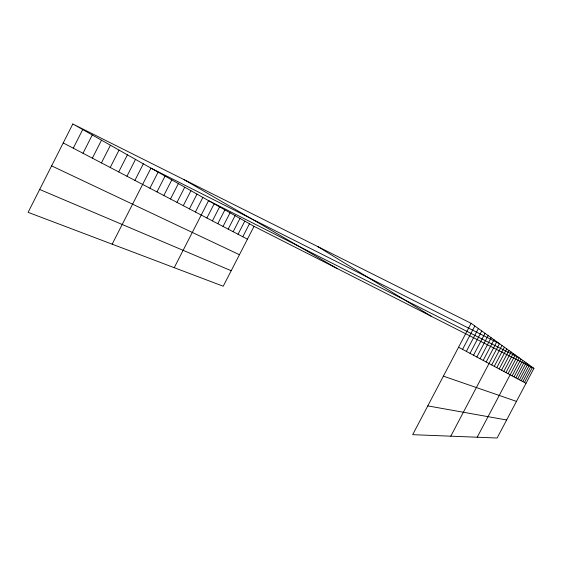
<?xml version="1.0" encoding="UTF-8"?>
<svg xmlns="http://www.w3.org/2000/svg" width="562" height="562" viewBox="0 0 562 562"><rect width="100%" height="100%" fill="white"/><g stroke="black" fill="none" stroke-linecap="round" stroke-linejoin="round"><path stroke-width="0.84" d="M72.814 123.984L28.1 212.338L223.212 286.234L254.045 226.345L72.814 123.984L471.118 323.326L533.9 368.377L497.117 438.016L412.67 434.672L471.118 323.326M73.278 148.192L82.705 129.576M82.986 153.264L92.266 134.971M92.372 158.168L101.497 140.184M101.441 162.91L110.426 145.228M110.215 167.497L119.06 150.103M118.708 171.93L127.412 154.824M126.935 176.229L135.505 159.39M134.901 180.395L143.345 163.823M112.168 244.175L150.946 168.115L499.47 343.67L450.773 436.182M149.899 188.228L158.105 172.155M156.967 191.916L165.052 176.082M163.83 195.506L171.803 179.896M170.497 198.99L178.365 183.598M176.981 202.376L184.743 187.202M183.289 205.671L190.954 190.708M189.429 208.874L196.988 194.115M195.407 212L202.868 197.438M174.234 267.681L208.586 200.669L519.112 357.769L477.201 437.229M206.886 218L214.164 203.816M212.415 220.887L219.594 206.886M217.796 223.697L224.891 209.872M223.044 226.437L230.055 212.794M228.165 229.113L235.092 215.632M233.16 231.72L240.002 218.407M238.035 234.27L244.793 221.119M242.791 236.757L249.479 223.76M462.554 349.367L474.827 325.988M466.362 351.405L478.374 328.531M470.008 353.358L481.774 330.969M473.506 355.226L485.027 333.308M476.864 357.018L488.153 335.549M480.081 358.746L491.153 337.699M483.179 360.397L494.033 339.771M486.158 361.991L496.808 341.759M491.701 364.956L501.964 345.461M494.286 366.34L504.374 347.19M496.787 367.674L506.699 348.862M499.197 368.967L508.947 350.47M501.529 370.218L511.111 352.03M503.784 371.419L513.211 353.533M505.962 372.585L515.242 354.987M508.076 373.716L517.209 356.399M512.108 375.873L520.96 359.09M514.026 376.898L522.751 360.375M515.895 377.903L524.486 361.619M517.707 378.865L526.173 362.827M519.464 379.807L527.802 364.007M521.171 380.72L529.397 365.145M522.829 381.612L530.935 366.255M524.444 382.469L532.439 367.33M427.78 405.883L506.636 419.99M443.39 376.154L516.464 401.387M39.67 189.478L231.2 270.722M51.606 165.881L239.433 254.727M254.045 226.345L533.9 368.377M63.218 142.938L247.435 239.18M458.571 347.232L526.011 383.312M184.062 179.664L336.982 268.432M317.776 246.585L431.616 316.469"/></g></svg>
